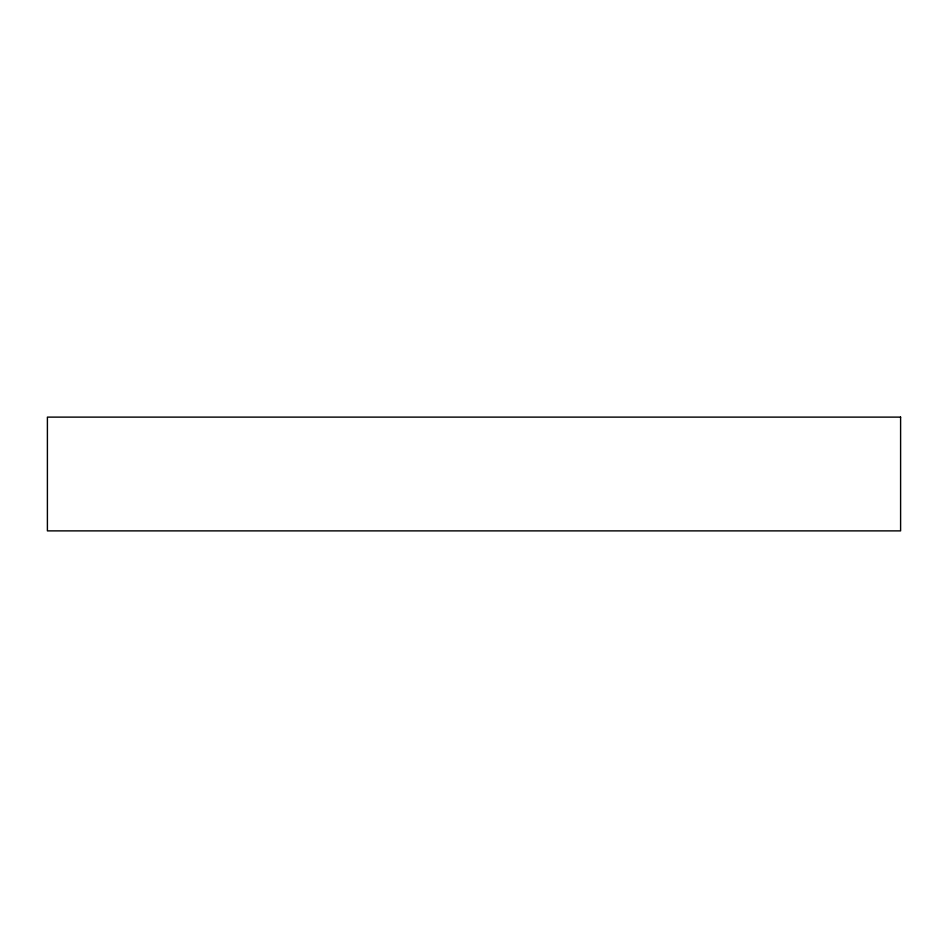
<?xml version="1.0" encoding="UTF-8"?>
<svg xmlns="http://www.w3.org/2000/svg" width="948" height="948" viewBox="0 0 948 948"><rect width="100%" height="100%" fill="white"/><g stroke="black" fill="none" stroke-linecap="round" stroke-linejoin="round"><path stroke-width="1.42" d="M900.6 417.12L47.4 417.12L47.4 530.88L900.6 530.88L900.6 417.12"/></g></svg>
